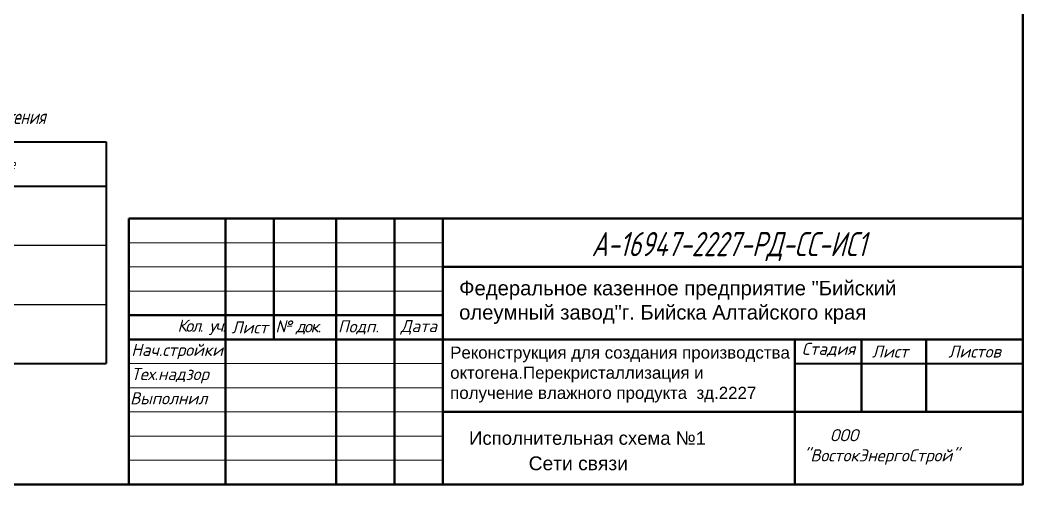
# Model space of a CAD drawing. Header units: millimetres. Extents: x 1337 to 8186, y 1899 to 5236.
# Drawn here: x 6057 to 6586, y 2207 to 2452 of the extents above; entities that cross this region are included whole.
import ezdxf
from ezdxf.enums import TextEntityAlignment as Align

# ---------------------------------------------------------------- set-up
doc = ezdxf.new("R2010")
doc.units = ezdxf.units.MM
for name, color, linetype, lineweight in [('ТаБлица', 253, 'Continuous', 25), ('Формат - толстая линия', 7, 'Continuous', 50), ('Формат - тонкая линия', 7, 'Continuous', 20)]:
    doc.layers.add(name, color=color, linetype=linetype, lineweight=lineweight)
doc.styles.add('2.5', font='isocpeur.ttf', dxfattribs={"oblique": 15, "height": 2.5})
doc.styles.add('Simplex', font='simplex.shx', dxfattribs={"width": 0.7, "oblique": 15})
doc.styles.get("Standard").update_dxf_attribs({"font": 'arial.ttf'})

# ---------------------------------------------------------------- blocks, each defined once
blk = doc.blocks.new('*T62')
at = {"layer": 'ТаБлица', "color": 0, "linetype": 'ByBlock', "lineweight": 40, "transparency": 16777216}
for p, q in [((0, 0), (210.6, 0)), ((0, 0), (0, -117)), ((78, 0), (78, -117)), ((210.6, 0), (210.6, -117)), ((0, -23.4), (210.6, -23.4)), ((0, -117), (210.6, -117))]:
    blk.add_line(p, q, dxfattribs=at)
at = {"layer": 'ТаБлица', "color": 5, "linetype": 'ByBlock', "lineweight": 25, "transparency": 16777216}
for p, q in [((0, -54.6), (210.6, -54.6)), ((0, -85.8), (210.6, -85.8))]:
    blk.add_line(p, q, dxfattribs=at)
at = {"layer": 'ТаБлица', "color": 2, "transparency": 16777216, "char_height": 5.46, "style": 'Simplex'}
for s, insert, width, attachment_point in [('Обозначение', (39, -11.7), 78.0015, 5), ('Наименование', (144.3, -11.7), 132.6015, 5), ('Коробка телефонная', (80.34, -39), 127.9215, 4), ('Устройство переговорное', (80.34, -70.2), 127.9215, 4), ('Линия связи', (80.34, -101.4), 127.9215, 4)]:
    blk.add_mtext(s, dxfattribs=dict(at, insert=insert, width=width, attachment_point=attachment_point))

msp = doc.modelspace()

# ---------------------------------------------------------------- linework, layer by layer
at = {"layer": 'Формат - толстая линия'}
msp.add_lwpolyline([(5578.56, 2938.53), (6585.62, 2938.53), (6585.62, 2206.82), (5578.56, 2206.82)], close=True, dxfattribs=at)
at = {"layer": 'Формат - толстая линия', "ltscale": 100}
msp.add_lwpolyline([(6113.96, 2347.04), (6585.62, 2347.04), (6585.62, 2206.82), (6113.96, 2206.82)], close=True, dxfattribs=at)
for points in [[(6164.95, 2347.04), (6164.95, 2206.82)], [(6190.44, 2347.04), (6190.44, 2283.3)], [(6223.29, 2346.81), (6223.29, 2206.58)], [(6254.18, 2347.04), (6254.18, 2206.82)], [(6279.68, 2347.04), (6279.68, 2206.82)], [(6279.68, 2321.55), (6585.62, 2321.55)], [(6113.96, 2296.05), (6279.68, 2296.05)], [(6113.96, 2283.3), (6279.68, 2283.3)], [(6279.68, 2283.3), (6585.62, 2283.3)], [(6465.37, 2283.45), (6465.37, 2206.97)], [(6500.4, 2282.81), (6500.4, 2244.57)], [(6534.63, 2283.3), (6534.63, 2245.06)], [(6465.28, 2270.49), (6585.62, 2270.56)], [(6279.68, 2245.06), (6585.62, 2245.06)]]:
    msp.add_lwpolyline(points, dxfattribs=at)
at = {"layer": 'Формат - тонкая линия', "ltscale": 100}
for points in [[(6113.96, 2334.29), (6279.68, 2334.29)], [(6113.96, 2321.55), (6279.68, 2321.55)], [(6113.96, 2308.8), (6279.68, 2308.8)], [(6113.96, 2270.56), (6279.68, 2270.56)], [(6113.96, 2257.81), (6279.68, 2257.81)], [(6113.96, 2245.06), (6279.68, 2245.06)], [(6113.96, 2232.31), (6279.68, 2232.31)], [(6113.96, 2219.57), (6279.68, 2219.57)]]:
    msp.add_lwpolyline(points, dxfattribs=at)

# ---------------------------------------------------------------- block references
msp.add_blockref('*T62', (5891.42, 2387.54))

# ---------------------------------------------------------------- texts
at = {"lineweight": 35, "style": 'Simplex', "oblique": 15, "width": 0.7}
msp.add_text('А-16947-2227-РД-СС-ИС1', height=12.7475, dxfattribs=at).set_placement((6430.46, 2327.21), align=Align.CENTER)
at = {"attachment_point": 1}
for s, width, heights, insert, char_height in [('Федеральное казенное предприятие "Бийский олеумный завод"г. Бийска Алтайского края', 271.2777, [71.17], (6288.19, 2314.2), 7.6485), ('Реконструкция для создания производства октогена.Перекристаллизация и получение влажного продукта  зд.2227', 178.7505, [0], (6283.47, 2279.58), 6.37377), ('Исполнительная схема №1', 305.9793, [0], (6293.43, 2234.77), 7.0112), ('Сети связи', 305.9793, [0], (6324.88, 2221.61), 7.26)]:
    msp.add_mtext_dynamic_manual_height_columns(s, width=width, gutter_width=12.5, heights=heights, dxfattribs=dict(at, insert=insert, char_height=char_height))
at = {"color": 0, "linetype": 'ByBlock', "lineweight": -2, "ltscale": 100, "style": '2.5'}
for s, insert, char_height, width, attachment_point in [('{\\T0.75;Кол. уч.}', (6152.2, 2289.68), 6.3738, 25.4951, 5), ('Лист', (6177.7, 2289.68), 6.374, 25.4951, 5), ('{\\T0.85;№ док.}', (6203.19, 2289.68), 6.3738, 25.4951, 5), ('Подп.', (6235.06, 2289.68), 6.374, 38.2426, 5), ('Дата', (6266.93, 2289.68), 6.374, 25.4951, 5), ('Нач.стройки', (6115.23, 2276.93), 6.3738, 50.9902, 4), ('Стадия', (6483.08, 2277.84), 6.374, 38.2426, 5), ('Лист', (6515.51, 2276.93), 6.374, 38.2426, 5), ('Листов', (6560.12, 2276.93), 6.374, 50.9902, 5), ('Тех.надзор', (6115.23, 2264.18), 6.374, 50.9902, 4), ('Выполнил', (6114.62, 2252.28), 6.374, 50.9902, 4), ('\\pi6.91506;ООО \\P\\pi-7.08494;"ВостокЭнергоСтрой"', (6476.9, 2226.63), 6.3738, 50.9902, 4)]:
    msp.add_mtext(s, dxfattribs=dict(at, insert=insert, char_height=char_height, width=width, attachment_point=attachment_point))
at = {"layer": 'ТаБлица', "color": 2, "insert": (6001.52, 2399.71), "char_height": 7.8, "width": 288.4211, "attachment_point": 5, "style": 'Simplex'}
msp.add_mtext('Условные обозначения и изображения', dxfattribs=at)

doc.saveas('drawing.dxf')
